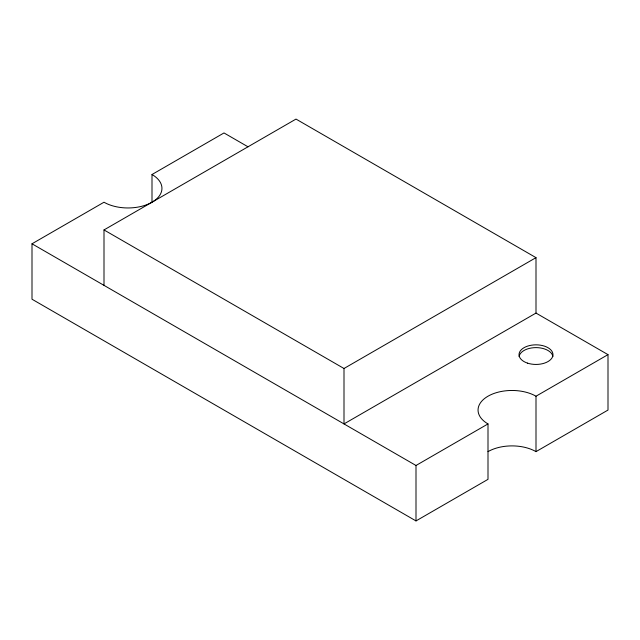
<?xml version="1.0" encoding="UTF-8"?>
<svg xmlns="http://www.w3.org/2000/svg" width="640" height="640" viewBox="0 0 640 640"><rect width="100%" height="100%" fill="white"/><g stroke="black" fill="none" stroke-linecap="round" stroke-linejoin="round"><path stroke-width="0.96" d="M488 451.632A33.944 19.592 0 0 1 536 451.632L608 410.064L608 354.64L536 396.208A33.944 19.592 0 0 0 488 396.208A33.944 19.592 0 0 0 488 423.92L488 479.344L416 520.92L32 299.216L32 243.792L104 202.224A33.944 19.592 0 0 0 152 202.224L152 174.512L224 132.944L248 146.8M104 229.936L296 119.08L536 257.648L536 313.072L344 423.92L344 368.496L104 229.936L104 285.36M344 368.496L536 257.648M32 243.792L416 465.488L488 423.92M536 313.072L608 354.64M536 396.208L536 451.632M416 465.488L416 520.92M152 174.512A33.944 19.592 0 0 1 152 202.224M519.096 356.56A16.968 9.8 0 0 1 536 347.616A16.968 9.8 0 0 1 552.904 356.56M527.512 363.128A16.968 9.8 0 0 0 552.968 354.64A16.968 9.8 0 0 0 527.512 346.152A16.968 9.8 0 0 0 527.512 363.128"/></g></svg>
